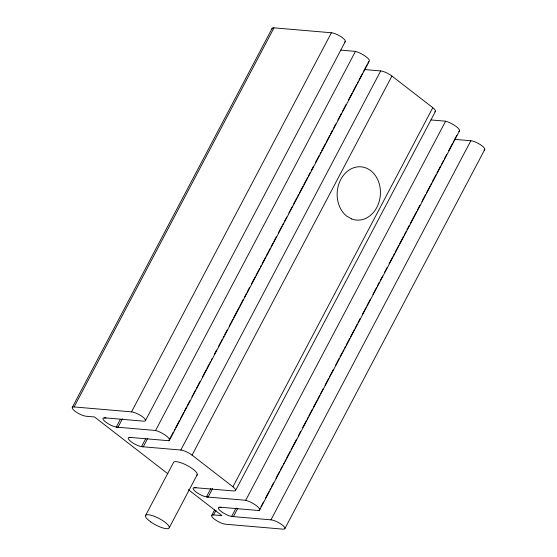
<?xml version="1.0" encoding="UTF-8"?>
<svg xmlns="http://www.w3.org/2000/svg" width="557" height="557" viewBox="0 0 557 557"><rect width="100%" height="100%" fill="white"/><g stroke="black" fill="none" stroke-linecap="round" stroke-linejoin="round"><path stroke-width="0.84" d="M72.319 407.341L272.192 28.247M167.796 473.728L94.495 416.97L86.147 416.253A8.905 2.423 27.8 0 1 74.916 411.15A8.905 2.423 27.8 0 1 74.123 406.944L273.995 27.85L331.408 32.766A8.905 2.423 27.8 0 1 341.81 37.256A8.905 2.423 27.8 0 1 344.574 42.033M120.305 419.421L116.246 427.108L155.577 430.477A10.298 2.806 27.8 0 1 166.362 435.957A10.298 2.806 27.8 0 1 168.799 440.719L129.475 437.349M122.456 418.801L118 427.261L114.575 426.697A9.058 2.465 27.8 0 1 105.726 422.067A9.058 2.465 27.8 0 1 103.33 417.994L105.976 417.952M74.123 406.944L131.536 411.86L331.408 32.766M145.363 420.772L345.236 41.678M145.544 438.972L141.492 446.658L180.823 450.028A8.905 2.423 27.8 0 1 192.054 455.132L232.923 486.776A8.905 2.423 27.8 0 1 233.717 490.982L194.386 487.619M147.702 438.352L143.246 446.811L139.821 446.248A9.058 2.465 27.8 0 1 130.972 441.617A9.058 2.465 27.8 0 1 128.576 437.537L131.222 437.503M155.577 430.477L355.45 51.383A10.298 2.806 27.8 0 1 365.476 56.299A10.298 2.806 27.8 0 1 369.242 61.263L169.363 440.357M168.799 440.719L173.262 432.26M174.069 430.721L174.884 429.182M175.692 427.644L179.34 420.723M180.155 419.191L183.803 412.271M184.611 410.732L186.637 406.882M187.451 405.35L189.881 400.734M191.907 396.89L195.563 389.97M196.37 388.431L200.019 381.51M202.449 376.894L206.104 369.973M206.912 368.435L208.938 364.591M209.752 363.053L210.56 361.514M211.368 359.975L212.182 358.443M214.208 354.593L216.638 349.984M218.671 346.141L222.32 339.22M223.127 337.681L223.942 336.143M224.75 334.604L227.179 329.988M229.212 326.144L232.861 319.224M233.668 317.685L238.939 307.687M239.754 306.155L243.402 299.234M244.21 297.696L246.236 293.845M247.05 292.314L249.48 287.697M251.506 283.854L255.155 276.933M255.969 275.395L259.618 268.474M260.425 266.935L261.24 265.397M262.048 263.858L265.696 256.937M266.511 255.398L270.159 248.478M270.967 246.939L272.993 243.096M273.807 241.557L276.237 236.948M278.263 233.105L281.912 226.184M282.726 224.645L283.534 223.106M284.349 221.568L286.778 216.952M288.805 213.108L292.453 206.187M293.267 204.649L296.916 197.728M297.723 196.189L298.538 194.651M299.346 193.119L302.994 186.198M303.809 184.659L307.457 177.739M308.265 176.2L310.291 172.357M311.105 170.818L313.535 166.202M315.561 162.359L319.217 155.438M320.024 153.899L320.832 152.36M321.647 150.822L325.295 143.901M326.103 142.362L329.758 135.442M330.566 133.903L332.592 130.06M333.406 128.521L335.836 123.912M337.862 120.068L341.511 113.148M342.325 111.609L345.974 104.688M348.404 100.072L352.052 93.151M352.866 91.613L356.515 84.692M357.322 83.153L358.137 81.614M358.945 80.083L362.593 73.162M363.408 71.623L367.056 64.703M367.864 63.164L368.678 61.625M145.461 515.698L173.443 462.63A13.361 3.641 27.8 0 1 187.786 465.812A13.361 3.641 27.8 0 1 196.621 475.365M180.823 450.028L380.696 70.934A8.905 2.423 27.8 0 1 391.926 76.037L432.796 107.682A8.905 2.423 27.8 0 1 434.738 111.846M192.054 455.132L391.926 76.037M169.272 527.702L197.255 474.627M210.866 488.468L206.41 496.928L245.734 500.29A10.298 2.806 27.8 0 1 256.526 505.77A10.298 2.806 27.8 0 1 258.963 510.532L219.632 507.162M212.621 488.614L208.158 497.074L204.732 496.51A9.058 2.465 27.8 0 1 195.883 491.887A9.058 2.465 27.8 0 1 193.488 487.807L196.134 487.765M211.764 515.322L214.605 509.94M236.112 508.012L231.649 516.471L270.981 519.841A8.905 2.423 27.8 0 1 282.211 524.945A8.905 2.423 27.8 0 1 283.005 529.15L225.592 524.234A8.905 2.423 27.8 0 1 214.361 519.131A8.905 2.423 27.8 0 1 213.568 514.926L216.005 510.309M232.923 486.776L432.796 107.682M235.52 490.585L435.393 111.491M237.86 508.165L233.404 516.624L229.978 516.061A9.058 2.465 27.8 0 1 221.129 511.43A9.058 2.465 27.8 0 1 218.734 507.357L221.38 507.316M245.734 500.29L445.607 121.196A10.298 2.806 27.8 0 1 456.399 126.676A10.298 2.806 27.8 0 1 458.836 131.438M258.963 510.532L260.175 508.228M260.989 506.689L263.419 502.073M265.445 498.23L269.094 491.309M269.908 489.77L270.716 488.231M271.531 486.693L273.557 482.849M275.987 478.24L279.635 471.319M280.45 469.781L282.476 465.931M283.283 464.399L284.098 462.86M284.906 461.321L285.72 459.783M286.528 458.244L290.176 451.323M290.991 449.784L296.261 439.786M298.287 435.943L300.717 431.334M302.743 427.484L306.392 420.563M307.206 419.024L308.014 417.492M308.829 415.954L312.477 409.033M313.285 407.494L316.933 400.574M317.748 399.035L319.774 395.192M320.581 393.653L323.018 389.037M325.044 385.193L328.693 378.273M329.5 376.734L333.156 369.813M335.586 365.204L339.234 358.283M340.042 356.745L342.075 352.894M342.882 351.363L343.69 349.824M344.505 348.285L345.312 346.746M346.127 345.208L349.775 338.287M350.583 336.748L354.231 329.828M355.046 328.289L357.072 324.446M357.886 322.907L360.316 318.298M362.342 314.447L365.991 307.527M366.805 305.988L370.454 299.074M372.884 294.458L376.532 287.537M377.347 285.999L379.373 282.155M380.18 280.617L382.617 276M384.643 272.157L387.073 267.541M389.099 263.698L392.748 256.777M393.562 255.238L394.37 253.7M395.185 252.168L398.833 245.247M399.641 243.708L403.289 236.788M404.103 235.249L406.13 231.406M406.937 229.867L409.374 225.251M410.182 223.712L416.671 211.409M417.478 209.871L419.915 205.261M421.941 201.411L425.59 194.49M426.397 192.952L430.046 186.038M430.86 184.499L431.668 182.961M432.483 181.422L436.131 174.501M436.939 172.962L440.587 166.042M441.402 164.503L443.428 160.66M444.235 159.121L446.672 154.505M448.698 150.662L452.347 143.741M453.154 142.202L453.969 140.663M454.777 139.132L456.81 135.281M259.52 510.177L459.4 131.083M270.981 519.841L470.853 140.747A8.905 2.423 27.8 0 1 481.255 145.238A8.905 2.423 27.8 0 1 484.019 150.014M284.808 528.753L484.681 149.659M340.933 50.144L355.45 51.383M364.466 69.541L380.696 70.934M431.09 119.957L445.607 121.196M454.63 139.354L470.853 140.747M104.229 417.799L143.56 421.169A8.905 2.423 27.8 0 0 142.766 416.963A8.905 2.423 27.8 0 0 131.536 411.86M213.568 514.926L221.923 515.636L188.35 489.645M272.067 28.894A8.905 2.423 27.8 0 1 273.995 27.85M351.745 218.992L346.684 216.109A26.722 21.612 -85.1 0 1 347.645 171.096A26.722 21.612 -85.1 0 1 380.334 189.707A26.722 21.612 -85.1 0 1 351.745 218.992M150.641 521.846L148.315 520.029A13.361 3.641 27.8 0 1 154.136 516.235A13.361 3.641 27.8 0 1 169.147 527.994A13.361 3.641 27.8 0 1 150.641 521.846"/></g></svg>
